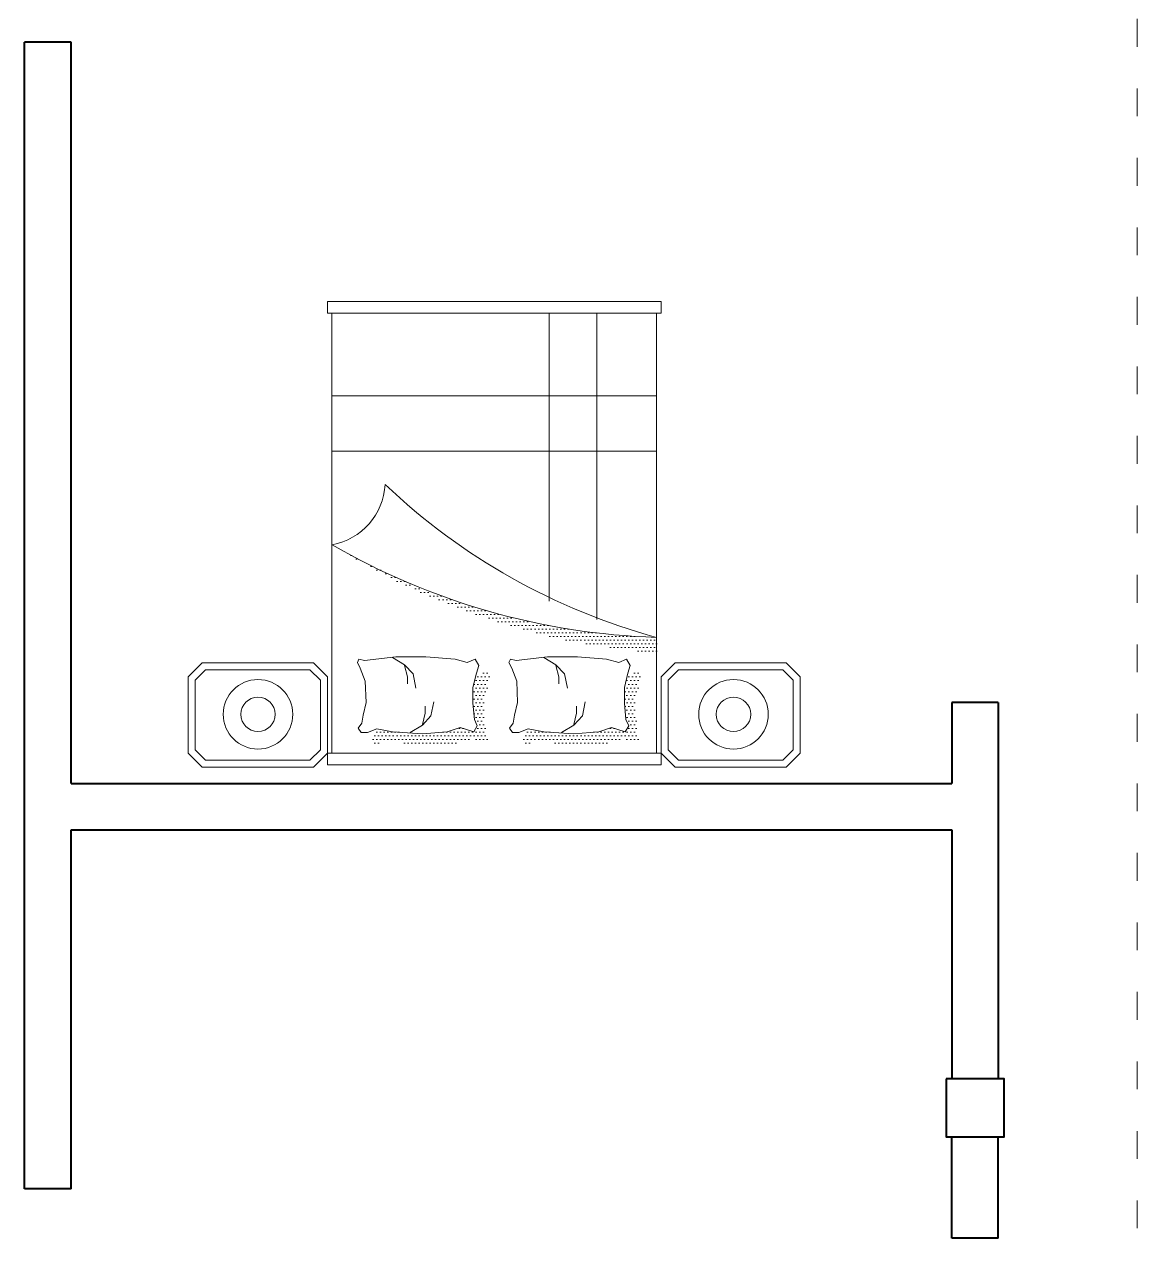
# Model space of a CAD drawing. Header units: millimetres. Extents: x 1551 to 1744, y 1536 to 1676.
# Drawn here: x 1730.82 to 1735.62, y 1607.42 to 1612.74 of the extents above; entities that cross this region are included whole.
import ezdxf

# ---------------------------------------------------------------- set-up
doc = ezdxf.new("R2010")
doc.units = ezdxf.units.MM
doc.linetypes.add('ACAD_ISO03W100', pattern=[30, 12, -18])
doc.layers.add('01_Gruesa', color=7, linetype='Continuous', lineweight=40)
doc.layers.add('03_Fina', color=7, linetype='Continuous', lineweight=9)
pattern_1 = [(180, (1971.125747, 1505.055151), (-0.0079375, 0.015875), [0, -0.015875])]

msp = doc.modelspace()

# ---------------------------------------------------------------- hatches: boundary and pattern name
at = {"layer": '03_Fina', "lineweight": 9, "true_color": 0x939598}
h = msp.add_hatch(dxfattribs=at)
h.set_pattern_fill('DOTS', color=252, scale=0.01, angle=360, style=0)
h.set_pattern_definition(pattern_1)
edge = h.paths.add_edge_path()
edge.add_line((1733.5488, 1610.0277), (1733.5488, 1610.0963))
edge.add_ellipse((1733.6411, 1613.0692), major_axis=(2.1032, -2.1032), ratio=1, start_angle=284.8866, end_angle=313.2226, ccw=False)
edge.add_ellipse((1733.7903, 1613.0748), major_axis=(2.1613, -2.1613), ratio=1, start_angle=-77.4802, end_angle=-49.5301)
h = msp.add_hatch(dxfattribs=at)
h.set_pattern_fill('DOTS', color=252, scale=0.01, angle=360, style=0)
h.set_pattern_definition(pattern_1)
h.paths.add_polyline_path([(1732.965, 1609.6548), (1732.9773, 1609.6364), (1733.005, 1609.6364), (1733.045, 1609.6518), (1733.1127, 1609.6395), (1733.2419, 1609.6303), (1733.3495, 1609.6395), (1733.4049, 1609.6579), (1733.4634, 1609.6395), (1733.4787, 1609.6641), (1733.4664, 1609.6917), (1733.4603, 1609.7624), (1733.4603, 1609.83), (1733.4757, 1609.8915), (1733.4849, 1609.9253), (1733.4695, 1609.953), (1733.4357, 1609.9376), (1733.4255, 1609.9406), (1733.4104, 1609.8799), (1733.4104, 1609.8123), (1733.4165, 1609.7416), (1733.4288, 1609.7139), (1733.4134, 1609.6893), (1733.355, 1609.7078), (1733.2996, 1609.6893), (1733.1919, 1609.6801), (1733.0627, 1609.6893), (1732.9951, 1609.7016), (1732.9842, 1609.6975), (1732.9804, 1609.6764)])
h.paths.add_polyline_path([(1732.3117, 1609.6548), (1732.324, 1609.6364), (1732.3517, 1609.6364), (1732.3917, 1609.6518), (1732.4594, 1609.6395), (1732.5886, 1609.6303), (1732.6962, 1609.6395), (1732.7516, 1609.6579), (1732.8101, 1609.6395), (1732.8254, 1609.6641), (1732.8131, 1609.6917), (1732.807, 1609.7624), (1732.807, 1609.83), (1732.8224, 1609.8915), (1732.8316, 1609.9253), (1732.8162, 1609.953), (1732.7824, 1609.9376), (1732.7722, 1609.9406), (1732.7571, 1609.8799), (1732.7571, 1609.8123), (1732.7632, 1609.7416), (1732.7755, 1609.7139), (1732.7601, 1609.6893), (1732.7017, 1609.7078), (1732.6463, 1609.6893), (1732.5386, 1609.6801), (1732.4094, 1609.6893), (1732.3418, 1609.7016), (1732.3309, 1609.6975), (1732.3271, 1609.6764)])

# ---------------------------------------------------------------- linework, layer by layer
at = {"layer": '01_Gruesa', "color": 5}
for p, q in [((1730.823, 1607.7158), (1730.823, 1612.6658)), ((1731.023, 1612.6658), (1730.823, 1612.6658)), ((1731.023, 1609.4658), (1731.023, 1612.6658)), ((1734.823, 1609.8158), (1734.823, 1609.4658)), ((1735.023, 1609.8158), (1734.823, 1609.8158)), ((1735.023, 1609.8158), (1735.023, 1608.1908)), ((1731.023, 1609.4658), (1734.823, 1609.4658)), ((1731.023, 1607.7158), (1731.023, 1609.2658)), ((1731.023, 1609.2658), (1734.823, 1609.2658)), ((1734.823, 1609.2658), (1734.823, 1608.1908)), ((1734.823, 1607.5033), (1734.823, 1607.9408)), ((1735.023, 1607.5033), (1735.023, 1607.9408)), ((1731.023, 1607.7158), (1730.823, 1607.7158)), ((1735.023, 1607.5033), (1734.823, 1607.5033))]:
    msp.add_line(p, q, dxfattribs=at)
at = {"layer": '01_Gruesa', "color": 244, "true_color": 0x991b1e}
msp.add_lwpolyline([(1734.798, 1608.1908), (1734.798, 1607.9408), (1735.048, 1607.9408), (1735.048, 1608.1908)], close=True, dxfattribs=at)
at = {"layer": '03_Fina', "linetype": 'ACAD_ISO03W100', "ltscale": 0.01}
msp.add_line((1735.623, 1621.7658), (1735.623, 1604.4658), dxfattribs=at)
at = {"layer": '03_Fina', "color": 252, "lineweight": 9, "true_color": 0x939598}
for p, q in [((1732.1288, 1611.5463), (1733.5688, 1611.5463)), ((1732.1288, 1611.4963), (1732.1288, 1611.5463)), ((1733.5688, 1611.5463), (1733.5688, 1611.4963)), ((1732.1288, 1611.4963), (1733.5688, 1611.4963)), ((1732.1488, 1609.5963), (1732.1488, 1611.4963)), ((1733.0857, 1611.4963), (1733.0857, 1610.2528)), ((1733.2908, 1611.4963), (1733.2908, 1610.1735)), ((1733.5488, 1611.4963), (1733.5488, 1609.5963)), ((1732.1488, 1611.1387), (1733.5488, 1611.1387)), ((1732.1488, 1610.9003), (1733.5488, 1610.9003)), ((1732.1288, 1609.5963), (1733.5688, 1609.5963)), ((1732.1288, 1609.5463), (1732.1288, 1609.5963)), ((1733.5688, 1609.5963), (1733.5688, 1609.5463)), ((1732.1288, 1609.5463), (1733.5688, 1609.5463))]:
    msp.add_line(p, q, dxfattribs=at)
for points in [[(1732.0688, 1609.9863), (1731.5888, 1609.9863), (1731.5288, 1609.9263), (1731.5288, 1609.5963), (1731.5888, 1609.5363), (1732.0688, 1609.5363), (1732.1288, 1609.5963), (1732.1288, 1609.9263)], [(1734.1088, 1609.9863), (1733.6288, 1609.9863), (1733.5688, 1609.9263), (1733.5688, 1609.5963), (1733.6288, 1609.5363), (1734.1088, 1609.5363), (1734.1688, 1609.5963), (1734.1688, 1609.9263)], [(1732.0538, 1609.9563), (1731.6038, 1609.9563), (1731.5588, 1609.9113), (1731.5588, 1609.6113), (1731.6038, 1609.5663), (1732.0538, 1609.5663), (1732.0988, 1609.6113), (1732.0988, 1609.9113)], [(1734.0938, 1609.9563), (1733.6438, 1609.9563), (1733.5988, 1609.9113), (1733.5988, 1609.6113), (1733.6438, 1609.5663), (1734.0938, 1609.5663), (1734.1388, 1609.6113), (1734.1388, 1609.9113)]]:
    msp.add_lwpolyline(points, close=True, dxfattribs=at)
for points in [[(1732.7017, 1609.7078), (1732.7601, 1609.6893), (1732.7755, 1609.7139), (1732.7632, 1609.7416), (1732.7571, 1609.8123), (1732.7571, 1609.8799), (1732.7724, 1609.9414), (1732.7817, 1609.9752), (1732.7663, 1610.0029), (1732.7324, 1609.9875), (1732.6802, 1610.0029), (1732.554, 1610.0121), (1732.4248, 1610.0121), (1732.2895, 1609.9967), (1732.2649, 1610.0029), (1732.2587, 1609.9875), (1732.271, 1609.9629), (1732.2926, 1609.9076), (1732.2956, 1609.8154), (1732.2833, 1609.76), (1732.2772, 1609.7262), (1732.2618, 1609.7047), (1732.2741, 1609.6863), (1732.3018, 1609.6863), (1732.3418, 1609.7016), (1732.4094, 1609.6893), (1732.5386, 1609.6801), (1732.6463, 1609.6893), (1732.7017, 1609.7078)], [(1732.4094, 1610.009), (1732.4617, 1609.9783), (1732.4987, 1609.9383), (1732.511, 1609.8768)], [(1732.4617, 1609.9752), (1732.474, 1609.926), (1732.474, 1609.8953)], [(1733.355, 1609.7078), (1733.4134, 1609.6893), (1733.4288, 1609.7139), (1733.4165, 1609.7416), (1733.4104, 1609.8123), (1733.4104, 1609.8799), (1733.4257, 1609.9414), (1733.435, 1609.9752), (1733.4196, 1610.0029), (1733.3857, 1609.9875), (1733.3334, 1610.0029), (1733.2073, 1610.0121), (1733.0781, 1610.0121), (1732.9428, 1609.9967), (1732.9182, 1610.0029), (1732.912, 1609.9875), (1732.9243, 1609.9629), (1732.9458, 1609.9076), (1732.9489, 1609.8154), (1732.9366, 1609.76), (1732.9305, 1609.7262), (1732.9151, 1609.7047), (1732.9274, 1609.6863), (1732.9551, 1609.6863), (1732.9951, 1609.7016), (1733.0627, 1609.6893), (1733.1919, 1609.6801), (1733.2996, 1609.6893), (1733.355, 1609.7078)], [(1733.0627, 1610.009), (1733.115, 1609.9783), (1733.152, 1609.9383), (1733.1643, 1609.8768)], [(1733.115, 1609.9752), (1733.1273, 1609.926), (1733.1273, 1609.8953)], [(1732.4864, 1609.6863), (1732.5386, 1609.717), (1732.5756, 1609.757), (1732.5879, 1609.8184)], [(1733.1396, 1609.6863), (1733.1919, 1609.717), (1733.2289, 1609.757), (1733.2412, 1609.8184)], [(1732.5386, 1609.7201), (1732.551, 1609.7693), (1732.551, 1609.8)], [(1733.1919, 1609.7201), (1733.2042, 1609.7693), (1733.2042, 1609.8)]]:
    msp.add_lwpolyline(points, dxfattribs=at)
for centre, radius in [((1731.8296, 1609.7643), 0.15), ((1733.8808, 1609.7643), 0.15), ((1731.8296, 1609.7643), 0.0743), ((1733.8808, 1609.7643), 0.0743)]:
    msp.add_circle(centre, radius, dxfattribs=at)
for centre, radius, start, end in [((1732.0984, 1610.7721), 0.2804, 280.3543, 356.7862), ((1734.2733, 1612.7488), 2.7497, 226.4367, 254.7234), ((1733.6411, 1613.0692), 2.9743, 239.8866, 268.2226)]:
    msp.add_arc(centre, radius, start, end, dxfattribs=at)

doc.saveas('drawing.dxf')
